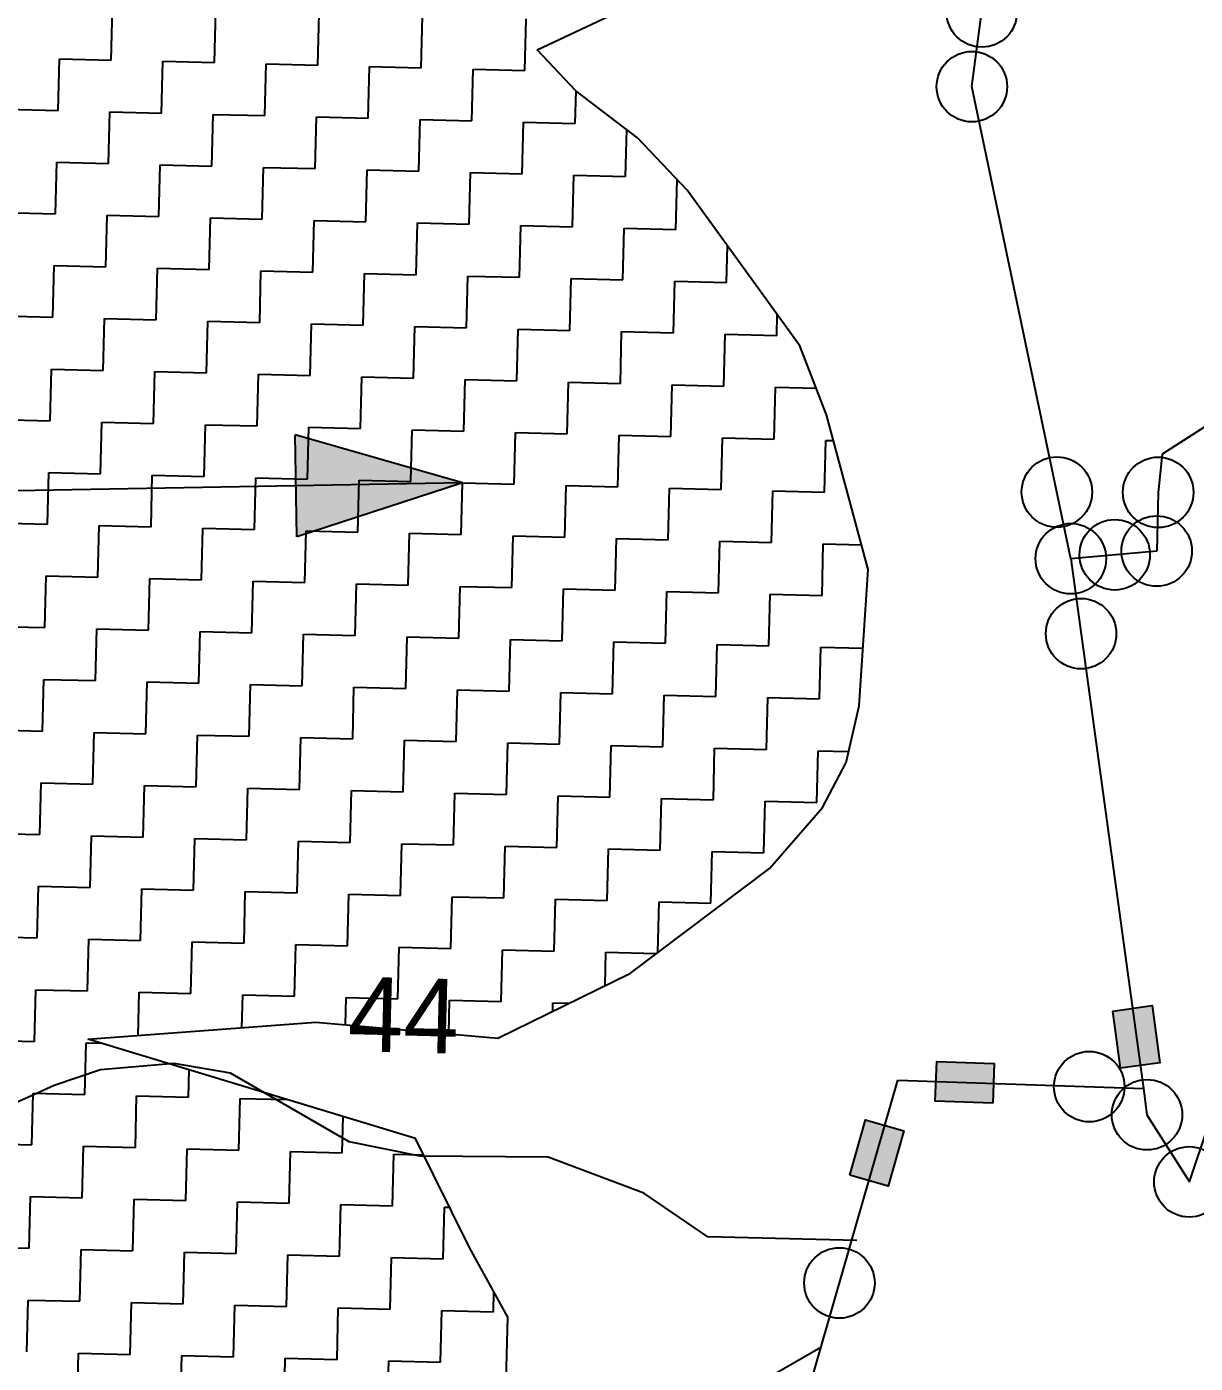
# Model space of a CAD drawing. Header units: metres. Extents: x 281733 to 284660, y 2048347 to 2052315.
# Drawn here: x 282685.9 to 282917.1, y 2049661.1 to 2049925.5 of the extents above; entities that cross this region are included whole.
import ezdxf
from ezdxf.enums import TextEntityAlignment as Align

# ---------------------------------------------------------------- set-up
doc = ezdxf.new("R2010")
doc.units = ezdxf.units.M
doc.header["$MEASUREMENT"] = 0
for name, color, linetype in [('LINE_WATER', 4, 'Continuous'), ('POLY_HATCH', 12, 'Continuous'), ('POLY_PARCEL', 6, 'Continuous'), ('TEXT_PARCEL', 7, 'Continuous')]:
    doc.layers.add(name, color=color, linetype=linetype)
doc.styles.add('TEXT_MAP', font='', dxfattribs={"height": 2.5})
doc.styles.get('TEXT_MAP').set_extended_font_data('Kruti Dev 050')

msp = doc.modelspace()

# ---------------------------------------------------------------- hatches: boundary and pattern name
h = msp.add_hatch(color=256)
h.paths.add_polyline_path([(282739.13, 2049834.62), (282739.31, 2049824.54), (282772.1, 2049835.21)])
h.paths.add_polyline_path([(282772.1, 2049835.21), (282738.96, 2049844.71), (282739.13, 2049834.62)])
for points in [[(282908.53, 2049731.81), (282900.72, 2049730.74), (282902.26, 2049719.45), (282910.07, 2049720.52)], [(282865.9, 2049720.75), (282865.63, 2049712.88), (282877.02, 2049712.48), (282877.29, 2049720.36)], [(282859.41, 2049707.06), (282851.84, 2049709.24), (282848.69, 2049698.29), (282856.27, 2049696.11)]]:
    msp.add_hatch(color=256).paths.add_polyline_path(points)

# ---------------------------------------------------------------- linework, layer by layer
for points in [[(282772.1, 2049835.21), (282738.96, 2049844.71)], [(282739.31, 2049824.54), (282738.96, 2049844.71)], [(282772.1, 2049835.21), (282573.49, 2049831.68)], [(282772.1, 2049835.21), (282739.31, 2049824.54)]]:
    msp.add_lwpolyline(points)
for points in [[(282902.26, 2049719.45), (282900.72, 2049730.74), (282908.53, 2049731.81), (282910.07, 2049720.52)], [(282877.02, 2049712.48), (282865.63, 2049712.88), (282865.9, 2049720.75), (282877.29, 2049720.36)], [(282848.69, 2049698.29), (282851.84, 2049709.24), (282859.41, 2049707.06), (282856.27, 2049696.11)]]:
    msp.add_lwpolyline(points, close=True)
for centre in [(282874.83, 2049928.38), (282872.86, 2049913.6), (282889.68, 2049833.4), (282909.72, 2049833.34), (282901.13, 2049820.99), (282909.43, 2049821.73), (282892.44, 2049820.22), (282894.47, 2049805.39), (282896.08, 2049715.77), (282907.51, 2049710.22), (282915.89, 2049696.94), (282846.66, 2049676.94)]:
    msp.add_circle(centre, 6.97)
at = {"layer": 'LINE_WATER'}
for p, q in [((282715.04, 2049720.38), (282700.48, 2049719.09)), ((282726.2, 2049718.44), (282715.04, 2049720.38)), ((282700.48, 2049719.09), (282691.26, 2049716)), ((282749.67, 2049704.87), (282726.2, 2049718.44)), ((282691.26, 2049716), (282677.4, 2049709.71)), ((282763.72, 2049702.03), (282749.67, 2049704.87)), ((282789.04, 2049701.81), (282763.72, 2049702.03)), ((282807.96, 2049694.69), (282789.04, 2049701.81)), ((282820.61, 2049686.07), (282807.96, 2049694.69)), ((282850.07, 2049685.33), (282820.61, 2049686.07)), ((282833.92, 2049659.01), (282843.01, 2049664.24))]:
    msp.add_line(p, q, dxfattribs=at)
at = {"layer": 'POLY_HATCH', "linetype": 'Continuous'}
for p, q in [((282702.54, 2049918.87), (282702.8, 2049929.1)), ((282723.01, 2049918.36), (282723.26, 2049928.59)), ((282743.47, 2049917.84), (282743.73, 2049928.07)), ((282763.93, 2049917.32), (282764.19, 2049927.56)), ((282784.4, 2049916.81), (282784.66, 2049927.04)), ((282692.05, 2049908.9), (282692.31, 2049919.13)), ((282692.31, 2049919.13), (282702.54, 2049918.87)), ((282712.52, 2049908.38), (282712.77, 2049918.61)), ((282712.77, 2049918.61), (282723.01, 2049918.36)), ((282732.98, 2049907.87), (282733.24, 2049918.1)), ((282733.24, 2049918.1), (282743.47, 2049917.84)), ((282753.44, 2049907.35), (282753.7, 2049917.58)), ((282753.7, 2049917.58), (282763.93, 2049917.32)), ((282773.91, 2049906.83), (282774.17, 2049917.06)), ((282774.17, 2049917.06), (282784.4, 2049916.81)), ((282794.37, 2049906.32), (282794.54, 2049912.79)), ((282681.82, 2049909.16), (282692.05, 2049908.9)), ((282702.03, 2049898.41), (282702.28, 2049908.64)), ((282702.28, 2049908.64), (282712.52, 2049908.38)), ((282722.49, 2049897.89), (282722.75, 2049908.12)), ((282722.75, 2049908.12), (282732.98, 2049907.87)), ((282742.95, 2049897.38), (282743.21, 2049907.61)), ((282743.21, 2049907.61), (282753.44, 2049907.35)), ((282763.42, 2049896.86), (282763.68, 2049907.09)), ((282763.68, 2049907.09), (282773.91, 2049906.83)), ((282783.88, 2049896.34), (282784.14, 2049906.57)), ((282784.14, 2049906.57), (282794.37, 2049906.32)), ((282804.35, 2049895.83), (282804.58, 2049905.1)), ((282691.54, 2049888.43), (282691.79, 2049898.67)), ((282691.79, 2049898.67), (282702.03, 2049898.41)), ((282712, 2049887.92), (282712.26, 2049898.15)), ((282712.26, 2049898.15), (282722.49, 2049897.89)), ((282732.46, 2049887.4), (282732.72, 2049897.63)), ((282732.72, 2049897.63), (282742.95, 2049897.38)), ((282752.93, 2049886.89), (282753.19, 2049897.12)), ((282753.19, 2049897.12), (282763.42, 2049896.86)), ((282773.39, 2049886.37), (282773.65, 2049896.6)), ((282773.65, 2049896.6), (282783.88, 2049896.34)), ((282793.86, 2049885.85), (282794.11, 2049896.08)), ((282794.11, 2049896.08), (282804.35, 2049895.83)), ((282814.32, 2049885.34), (282814.57, 2049895.2)), ((282681.3, 2049888.69), (282691.54, 2049888.43)), ((282701.51, 2049877.94), (282701.77, 2049888.18)), ((282701.77, 2049888.18), (282712, 2049887.92)), ((282721.97, 2049877.43), (282722.23, 2049887.66)), ((282722.23, 2049887.66), (282732.46, 2049887.4)), ((282742.44, 2049876.91), (282742.7, 2049887.14)), ((282742.7, 2049887.14), (282752.93, 2049886.89)), ((282762.9, 2049876.4), (282763.16, 2049886.63)), ((282763.16, 2049886.63), (282773.39, 2049886.37)), ((282783.37, 2049875.88), (282783.62, 2049886.11)), ((282783.62, 2049886.11), (282793.86, 2049885.85)), ((282803.83, 2049875.36), (282804.09, 2049885.59)), ((282804.09, 2049885.59), (282814.32, 2049885.34)), ((282824.29, 2049874.85), (282824.48, 2049882.17)), ((282691.02, 2049867.97), (282691.28, 2049878.2)), ((282691.28, 2049878.2), (282701.51, 2049877.94)), ((282711.48, 2049867.45), (282711.74, 2049877.69)), ((282711.74, 2049877.69), (282721.97, 2049877.43)), ((282731.95, 2049866.94), (282732.21, 2049877.17)), ((282732.21, 2049877.17), (282742.44, 2049876.91)), ((282752.41, 2049866.42), (282752.67, 2049876.65)), ((282752.67, 2049876.65), (282762.9, 2049876.4)), ((282772.88, 2049865.91), (282773.13, 2049876.14)), ((282773.13, 2049876.14), (282783.37, 2049875.88)), ((282793.34, 2049865.39), (282793.6, 2049875.62)), ((282793.6, 2049875.62), (282803.83, 2049875.36)), ((282813.8, 2049864.87), (282814.06, 2049875.1)), ((282814.06, 2049875.1), (282824.29, 2049874.85)), ((282680.79, 2049868.23), (282691.02, 2049867.97)), ((282700.99, 2049857.48), (282701.25, 2049867.71)), ((282701.25, 2049867.71), (282711.48, 2049867.45)), ((282834.27, 2049864.36), (282834.37, 2049868.5)), ((282721.46, 2049856.96), (282721.72, 2049867.2)), ((282721.72, 2049867.2), (282731.95, 2049866.94)), ((282741.92, 2049856.45), (282742.18, 2049866.68)), ((282742.18, 2049866.68), (282752.41, 2049866.42)), ((282762.39, 2049855.93), (282762.64, 2049866.16)), ((282762.64, 2049866.16), (282772.88, 2049865.91)), ((282782.85, 2049855.42), (282783.11, 2049865.65)), ((282783.11, 2049865.65), (282793.34, 2049865.39)), ((282803.31, 2049854.9), (282803.57, 2049865.13)), ((282803.57, 2049865.13), (282813.8, 2049864.87)), ((282823.78, 2049854.38), (282824.04, 2049864.61)), ((282824.04, 2049864.61), (282834.27, 2049864.36)), ((282690.5, 2049847.51), (282690.76, 2049857.74)), ((282690.76, 2049857.74), (282700.99, 2049857.48)), ((282710.97, 2049846.99), (282711.23, 2049857.22)), ((282711.23, 2049857.22), (282721.46, 2049856.96)), ((282731.43, 2049846.47), (282731.69, 2049856.71)), ((282731.69, 2049856.71), (282741.92, 2049856.45)), ((282751.9, 2049845.96), (282752.15, 2049856.19)), ((282752.15, 2049856.19), (282762.39, 2049855.93)), ((282772.36, 2049845.44), (282772.62, 2049855.67)), ((282772.62, 2049855.67), (282782.85, 2049855.42)), ((282792.82, 2049844.93), (282793.08, 2049855.16)), ((282793.08, 2049855.16), (282803.31, 2049854.9)), ((282813.29, 2049844.41), (282813.55, 2049854.64)), ((282813.55, 2049854.64), (282823.78, 2049854.38)), ((282833.75, 2049843.89), (282834.01, 2049854.12)), ((282834.01, 2049854.12), (282842.1, 2049853.92)), ((282680.27, 2049847.76), (282690.5, 2049847.51)), ((282700.48, 2049837.02), (282700.74, 2049847.25)), ((282700.74, 2049847.25), (282710.97, 2049846.99)), ((282720.94, 2049836.5), (282721.2, 2049846.73)), ((282721.2, 2049846.73), (282731.43, 2049846.47)), ((282741.41, 2049835.98), (282741.66, 2049846.22)), ((282741.66, 2049846.22), (282751.9, 2049845.96)), ((282761.87, 2049835.47), (282762.13, 2049845.7)), ((282762.13, 2049845.7), (282772.36, 2049845.44)), ((282782.33, 2049834.95), (282782.59, 2049845.18)), ((282782.59, 2049845.18), (282792.82, 2049844.93)), ((282802.8, 2049834.44), (282803.06, 2049844.67)), ((282803.06, 2049844.67), (282813.29, 2049844.41)), ((282823.26, 2049833.92), (282823.52, 2049844.15)), ((282823.52, 2049844.15), (282833.75, 2049843.89)), ((282843.72, 2049833.4), (282843.98, 2049843.63)), ((282843.98, 2049843.63), (282845.5, 2049843.6)), ((282689.99, 2049827.04), (282690.25, 2049837.27)), ((282690.25, 2049837.27), (282700.48, 2049837.02)), ((282710.45, 2049826.53), (282710.71, 2049836.76)), ((282710.71, 2049836.76), (282720.94, 2049836.5)), ((282730.92, 2049826.01), (282731.17, 2049836.24)), ((282731.17, 2049836.24), (282741.41, 2049835.98)), ((282751.38, 2049825.49), (282751.64, 2049835.73)), ((282751.64, 2049835.73), (282761.87, 2049835.47)), ((282771.84, 2049824.98), (282772.1, 2049835.21)), ((282772.1, 2049835.21), (282782.33, 2049834.95)), ((282792.31, 2049824.46), (282792.57, 2049834.69)), ((282792.57, 2049834.69), (282802.8, 2049834.44)), ((282812.77, 2049823.95), (282813.03, 2049834.18)), ((282813.03, 2049834.18), (282823.26, 2049833.92)), ((282833.23, 2049823.43), (282833.49, 2049833.66)), ((282833.49, 2049833.66), (282843.72, 2049833.4)), ((282679.76, 2049827.3), (282689.99, 2049827.04)), ((282699.96, 2049816.55), (282700.22, 2049826.78)), ((282700.22, 2049826.78), (282710.45, 2049826.53)), ((282720.43, 2049816.04), (282720.68, 2049826.27)), ((282720.68, 2049826.27), (282730.92, 2049826.01)), ((282740.89, 2049815.52), (282741.15, 2049825.75)), ((282741.15, 2049825.75), (282751.38, 2049825.49)), ((282761.35, 2049815), (282761.61, 2049825.24)), ((282761.61, 2049825.24), (282771.84, 2049824.98)), ((282781.82, 2049814.49), (282782.08, 2049824.72)), ((282782.08, 2049824.72), (282792.31, 2049824.46)), ((282802.28, 2049813.97), (282802.54, 2049824.2)), ((282802.54, 2049824.2), (282812.77, 2049823.95)), ((282822.74, 2049813.46), (282823, 2049823.69)), ((282823, 2049823.69), (282833.23, 2049823.43)), ((282843.21, 2049812.94), (282843.47, 2049823.17)), ((282843.47, 2049823.17), (282851.05, 2049822.98)), ((282689.47, 2049806.58), (282689.73, 2049816.81)), ((282689.73, 2049816.81), (282699.96, 2049816.55)), ((282709.94, 2049806.06), (282710.19, 2049816.29)), ((282710.19, 2049816.29), (282720.43, 2049816.04)), ((282730.4, 2049805.55), (282730.66, 2049815.78)), ((282730.66, 2049815.78), (282740.89, 2049815.52)), ((282750.86, 2049805.03), (282751.12, 2049815.26)), ((282751.12, 2049815.26), (282761.35, 2049815)), ((282771.33, 2049804.51), (282771.59, 2049814.75)), ((282771.59, 2049814.75), (282781.82, 2049814.49)), ((282791.79, 2049804), (282792.05, 2049814.23)), ((282792.05, 2049814.23), (282802.28, 2049813.97)), ((282812.25, 2049803.48), (282812.51, 2049813.71)), ((282812.51, 2049813.71), (282822.74, 2049813.46)), ((282832.72, 2049802.97), (282832.98, 2049813.2)), ((282832.98, 2049813.2), (282843.21, 2049812.94)), ((282679.24, 2049806.84), (282689.47, 2049806.58)), ((282699.45, 2049796.09), (282699.7, 2049806.32)), ((282699.7, 2049806.32), (282709.94, 2049806.06)), ((282719.91, 2049795.57), (282720.17, 2049805.8)), ((282720.17, 2049805.8), (282730.4, 2049805.55)), ((282740.37, 2049795.06), (282740.63, 2049805.29)), ((282740.63, 2049805.29), (282750.86, 2049805.03)), ((282760.84, 2049794.54), (282761.1, 2049804.77)), ((282761.1, 2049804.77), (282771.33, 2049804.51)), ((282781.3, 2049794.02), (282781.56, 2049804.26)), ((282781.56, 2049804.26), (282791.79, 2049804)), ((282801.76, 2049793.51), (282802.02, 2049803.74)), ((282802.02, 2049803.74), (282812.25, 2049803.48)), ((282822.23, 2049792.99), (282822.49, 2049803.22)), ((282822.49, 2049803.22), (282832.72, 2049802.97)), ((282842.69, 2049792.48), (282842.95, 2049802.71)), ((282842.95, 2049802.71), (282851.32, 2049802.5)), ((282688.96, 2049786.11), (282689.21, 2049796.35)), ((282689.21, 2049796.35), (282699.45, 2049796.09)), ((282709.42, 2049785.6), (282709.68, 2049795.83)), ((282709.68, 2049795.83), (282719.91, 2049795.57)), ((282729.88, 2049785.08), (282730.14, 2049795.31)), ((282730.14, 2049795.31), (282740.37, 2049795.06)), ((282750.35, 2049784.57), (282750.61, 2049794.8)), ((282750.61, 2049794.8), (282760.84, 2049794.54)), ((282770.81, 2049784.05), (282771.07, 2049794.28)), ((282771.07, 2049794.28), (282781.3, 2049794.02)), ((282791.27, 2049783.53), (282791.53, 2049793.77)), ((282791.53, 2049793.77), (282801.76, 2049793.51)), ((282811.74, 2049783.02), (282812, 2049793.25)), ((282812, 2049793.25), (282822.23, 2049792.99)), ((282832.2, 2049782.5), (282832.46, 2049792.73)), ((282832.46, 2049792.73), (282842.69, 2049792.48)), ((282678.72, 2049786.37), (282688.96, 2049786.11)), ((282698.93, 2049775.62), (282699.19, 2049785.86)), ((282699.19, 2049785.86), (282709.42, 2049785.6)), ((282719.39, 2049775.11), (282719.65, 2049785.34)), ((282719.65, 2049785.34), (282729.88, 2049785.08)), ((282739.86, 2049774.59), (282740.11, 2049784.82)), ((282740.11, 2049784.82), (282750.35, 2049784.57)), ((282760.32, 2049774.08), (282760.58, 2049784.31)), ((282760.58, 2049784.31), (282770.81, 2049784.05)), ((282780.78, 2049773.56), (282781.04, 2049783.79)), ((282781.04, 2049783.79), (282791.27, 2049783.53)), ((282801.25, 2049773.04), (282801.51, 2049783.28)), ((282801.51, 2049783.28), (282811.74, 2049783.02)), ((282821.71, 2049772.53), (282821.97, 2049782.76)), ((282821.97, 2049782.76), (282832.2, 2049782.5)), ((282842.18, 2049772.01), (282842.43, 2049782.24)), ((282842.43, 2049782.24), (282848.51, 2049782.09)), ((282688.44, 2049765.65), (282688.7, 2049775.88)), ((282688.7, 2049775.88), (282698.93, 2049775.62)), ((282708.9, 2049765.13), (282709.16, 2049775.37)), ((282709.16, 2049775.37), (282719.39, 2049775.11)), ((282729.37, 2049764.62), (282729.62, 2049774.85)), ((282729.62, 2049774.85), (282739.86, 2049774.59)), ((282749.83, 2049764.1), (282750.09, 2049774.33)), ((282750.09, 2049774.33), (282760.32, 2049774.08)), ((282770.29, 2049763.59), (282770.55, 2049773.82)), ((282770.55, 2049773.82), (282780.78, 2049773.56)), ((282790.76, 2049763.07), (282791.02, 2049773.3)), ((282791.02, 2049773.3), (282801.25, 2049773.04)), ((282811.22, 2049762.55), (282811.48, 2049772.79)), ((282811.48, 2049772.79), (282821.71, 2049772.53)), ((282831.69, 2049762.04), (282831.94, 2049772.27)), ((282831.94, 2049772.27), (282842.18, 2049772.01)), ((282678.21, 2049765.91), (282688.44, 2049765.65)), ((282698.41, 2049755.16), (282698.67, 2049765.39)), ((282698.67, 2049765.39), (282708.9, 2049765.13)), ((282718.88, 2049754.64), (282719.13, 2049764.88)), ((282719.13, 2049764.88), (282729.37, 2049764.62)), ((282739.34, 2049754.13), (282739.6, 2049764.36)), ((282739.6, 2049764.36), (282749.83, 2049764.1)), ((282759.8, 2049753.61), (282760.06, 2049763.84)), ((282760.06, 2049763.84), (282770.29, 2049763.59)), ((282780.27, 2049753.1), (282780.53, 2049763.33)), ((282780.53, 2049763.33), (282790.76, 2049763.07)), ((282800.73, 2049752.58), (282800.99, 2049762.81)), ((282800.99, 2049762.81), (282811.22, 2049762.55)), ((282821.2, 2049752.06), (282821.45, 2049762.3)), ((282821.45, 2049762.3), (282831.69, 2049762.04)), ((282687.92, 2049745.19), (282688.18, 2049755.42)), ((282688.18, 2049755.42), (282698.41, 2049755.16)), ((282708.39, 2049744.67), (282708.64, 2049754.9)), ((282708.64, 2049754.9), (282718.88, 2049754.64)), ((282728.85, 2049744.15), (282729.11, 2049754.39)), ((282729.11, 2049754.39), (282739.34, 2049754.13)), ((282749.31, 2049743.64), (282749.57, 2049753.87)), ((282749.57, 2049753.87), (282759.8, 2049753.61)), ((282769.78, 2049743.12), (282770.04, 2049753.35)), ((282770.04, 2049753.35), (282780.27, 2049753.1)), ((282790.24, 2049742.61), (282790.5, 2049752.84)), ((282790.5, 2049752.84), (282800.73, 2049752.58)), ((282810.71, 2049742.29), (282810.96, 2049752.32)), ((282810.96, 2049752.32), (282821.2, 2049752.06)), ((282677.69, 2049745.44), (282687.92, 2049745.19)), ((282697.9, 2049734.7), (282698.15, 2049744.93)), ((282698.15, 2049744.93), (282708.39, 2049744.67)), ((282718.36, 2049734.18), (282718.62, 2049744.41)), ((282718.62, 2049744.41), (282728.85, 2049744.15)), ((282738.82, 2049733.66), (282739.08, 2049743.9)), ((282739.08, 2049743.9), (282749.31, 2049743.64)), ((282759.29, 2049733.15), (282759.55, 2049743.38)), ((282759.55, 2049743.38), (282769.78, 2049743.12)), ((282779.75, 2049732.63), (282780.01, 2049742.86)), ((282780.01, 2049742.86), (282790.24, 2049742.61)), ((282800.31, 2049735.77), (282800.47, 2049742.35)), ((282800.47, 2049742.35), (282810.46, 2049742.1)), ((282687.41, 2049724.72), (282687.66, 2049734.95)), ((282687.66, 2049734.95), (282697.9, 2049734.7)), ((282707.91, 2049725.9), (282708.13, 2049734.44)), ((282708.13, 2049734.44), (282718.36, 2049734.18)), ((282728.43, 2049727.43), (282728.59, 2049733.92)), ((282728.59, 2049733.92), (282738.82, 2049733.66)), ((282748.92, 2049728.01), (282749.06, 2049733.41)), ((282749.06, 2049733.41), (282759.29, 2049733.15)), ((282769.35, 2049726.22), (282769.52, 2049732.89)), ((282769.52, 2049732.89), (282779.75, 2049732.63)), ((282789.94, 2049730.7), (282789.98, 2049732.37)), ((282789.98, 2049732.37), (282793.2, 2049732.29)), ((282677.17, 2049724.98), (282687.41, 2049724.72)), ((282697.38, 2049714.23), (282697.64, 2049724.46)), ((282697.64, 2049724.46), (282700.46, 2049724.39)), ((282717.84, 2049713.72), (282717.98, 2049719.08)), ((282686.89, 2049704.26), (282687.15, 2049714.49)), ((282687.15, 2049714.49), (282697.38, 2049714.23)), ((282707.35, 2049703.74), (282707.61, 2049713.97)), ((282707.61, 2049713.97), (282717.84, 2049713.72)), ((282727.82, 2049703.23), (282728.08, 2049713.46)), ((282728.08, 2049713.46), (282737.32, 2049713.23)), ((282748.28, 2049702.71), (282748.46, 2049709.85)), ((282676.66, 2049704.52), (282686.89, 2049704.26)), ((282696.86, 2049693.77), (282697.12, 2049704)), ((282697.12, 2049704), (282707.35, 2049703.74)), ((282717.33, 2049693.25), (282717.59, 2049703.48)), ((282717.59, 2049703.48), (282727.82, 2049703.23)), ((282737.79, 2049692.74), (282738.05, 2049702.97)), ((282738.05, 2049702.97), (282748.28, 2049702.71)), ((282758.26, 2049692.22), (282758.51, 2049702.45)), ((282758.51, 2049702.45), (282764.37, 2049702.3)), ((282686.37, 2049683.8), (282686.63, 2049694.03)), ((282686.63, 2049694.03), (282696.86, 2049693.77)), ((282706.84, 2049683.28), (282707.1, 2049693.51)), ((282707.1, 2049693.51), (282717.33, 2049693.25)), ((282727.3, 2049682.76), (282727.56, 2049692.99)), ((282727.56, 2049692.99), (282737.79, 2049692.74)), ((282747.77, 2049682.25), (282748.02, 2049692.48)), ((282748.02, 2049692.48), (282758.26, 2049692.22)), ((282768.23, 2049681.73), (282768.49, 2049691.96)), ((282768.49, 2049691.96), (282769.5, 2049691.94)), ((282676.14, 2049684.05), (282686.37, 2049683.8)), ((282696.35, 2049673.31), (282696.61, 2049683.54)), ((282696.61, 2049683.54), (282706.84, 2049683.28)), ((282716.81, 2049672.79), (282717.07, 2049683.02)), ((282717.07, 2049683.02), (282727.3, 2049682.76)), ((282737.28, 2049672.27), (282737.53, 2049682.5)), ((282737.53, 2049682.5), (282747.77, 2049682.25)), ((282757.74, 2049671.76), (282758, 2049681.99)), ((282758, 2049681.99), (282768.23, 2049681.73)), ((282778.2, 2049671.24), (282778.3, 2049675.12)), ((282685.86, 2049663.33), (282686.12, 2049673.56)), ((282686.12, 2049673.56), (282696.35, 2049673.31)), ((282706.32, 2049662.82), (282706.58, 2049673.05)), ((282706.58, 2049673.05), (282716.81, 2049672.79)), ((282726.79, 2049662.3), (282727.04, 2049672.53)), ((282727.04, 2049672.53), (282737.28, 2049672.27)), ((282747.25, 2049661.78), (282747.51, 2049672.01)), ((282747.51, 2049672.01), (282757.74, 2049671.76)), ((282767.71, 2049661.27), (282767.97, 2049671.5)), ((282767.97, 2049671.5), (282778.2, 2049671.24)), ((282695.83, 2049652.84), (282696.09, 2049663.07)), ((282696.09, 2049663.07), (282706.32, 2049662.82)), ((282716.3, 2049652.33), (282716.55, 2049662.56)), ((282716.55, 2049662.56), (282726.79, 2049662.3)), ((282736.76, 2049651.81), (282737.02, 2049662.04)), ((282737.02, 2049662.04), (282747.25, 2049661.78)), ((282757.22, 2049651.29), (282757.48, 2049661.52)), ((282757.48, 2049661.52), (282767.71, 2049661.27))]:
    msp.add_line(p, q, dxfattribs=at)
at = {"layer": 'POLY_HATCH'}
for p, q in [((282786.85, 2049920.87), (282807.37, 2049930.49)), ((282794.53, 2049912.8), (282786.85, 2049920.87)), ((282806.68, 2049903.48), (282794.53, 2049912.8)), ((282816.56, 2049893.1), (282806.68, 2049903.48)), ((282838.83, 2049862.34), (282816.56, 2049893.1)), ((282844.12, 2049848.69), (282838.83, 2049862.34)), ((282852.36, 2049818.09), (282844.12, 2049848.69)), ((282850.56, 2049791.11), (282852.36, 2049818.09)), ((282848.02, 2049779.92), (282850.56, 2049791.11)), ((282843.29, 2049771.03), (282848.02, 2049779.92)), ((282832.85, 2049758.91), (282843.29, 2049771.03)), ((282805.29, 2049738.21), (282832.85, 2049758.91)), ((282779.05, 2049725.36), (282805.29, 2049738.21)), ((282697.94, 2049725.16), (282743.08, 2049728.52)), ((282743.08, 2049728.52), (282779.05, 2049725.36)), ((282762.78, 2049705.51), (282697.94, 2049725.16)), ((282773.5, 2049683.85), (282762.78, 2049705.51)), ((282781.04, 2049670.15), (282773.5, 2049683.85)), ((282780.73, 2049657.77), (282781.04, 2049670.15))]:
    msp.add_line(p, q, dxfattribs=at)
at = {"layer": 'POLY_PARCEL'}
for p, q in [((282872.86, 2049913.6), (282877.63, 2049949.3)), ((282892.44, 2049820.22), (282872.86, 2049913.6)), ((282929.68, 2049853.16), (282910.49, 2049840.91)), ((282910.49, 2049840.91), (282909.72, 2049833.34)), ((282909.72, 2049833.34), (282909.43, 2049821.73)), ((282909.43, 2049821.73), (282892.44, 2049820.22)), ((282892.44, 2049820.22), (282906.8, 2049715.4)), ((282915.89, 2049696.94), (282924.26, 2049721.9)), ((282834.3, 2049633.95), (282858.19, 2049717.08)), ((282858.19, 2049717.08), (282906.8, 2049715.4)), ((282906.8, 2049715.4), (282907.51, 2049710.22)), ((282907.51, 2049710.22), (282915.89, 2049696.94))]:
    msp.add_line(p, q, dxfattribs=at)

# ---------------------------------------------------------------- texts
at = {"layer": 'TEXT_PARCEL', "style": 'TEXT_MAP'}
msp.add_text('44', height=14.739, rotation=358.555, dxfattribs=at).set_placement((282760.42, 2049729.93), align=Align.MIDDLE)

doc.saveas('drawing.dxf')
